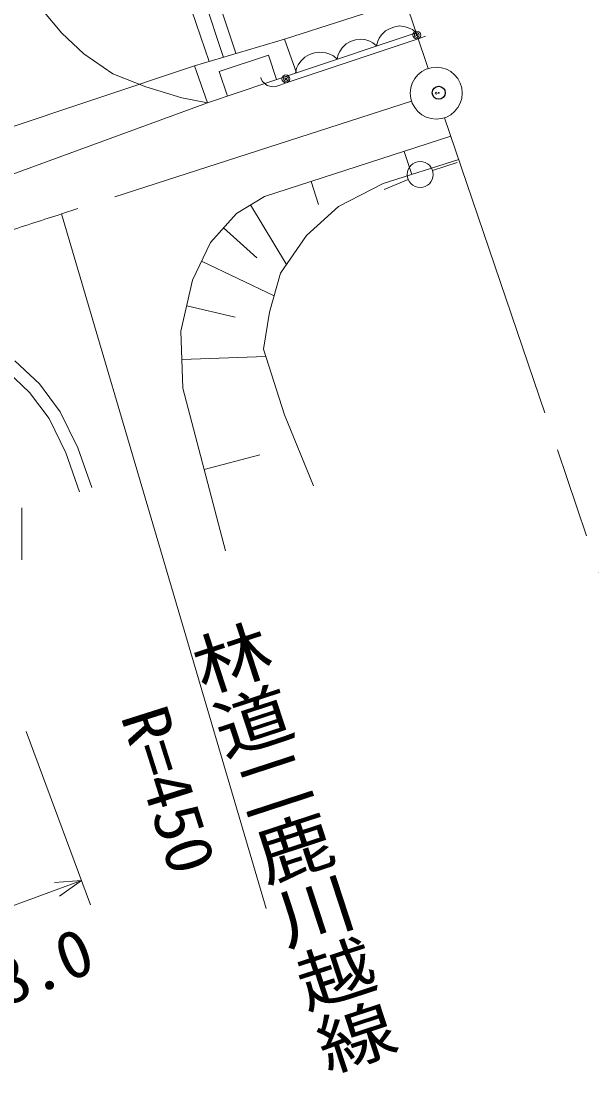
# Model space of a CAD drawing. Units: millimetres, scale not verified. Extents: x 40000 to 680000, y 20000 to 380000.
# Drawn here: x 249792 to 271775, y 253681 to 294185 of the extents above; entities that cross this region are included whole.
import ezdxf
from ezdxf.enums import TextEntityAlignment as Align

# ---------------------------------------------------------------- set-up
doc = ezdxf.new("R2010")
doc.units = ezdxf.units.MM
doc.header["$LTSCALE"] = 1000
doc.header["$PDMODE"] = 32
doc.header["$PDSIZE"] = 500
doc.linetypes.add('CHAIN', pattern=[18.5, 12, -1.5, 3.5, -1.5])
for name, color, linetype, lineweight in [('M-BGD', 7, 'Continuous', 13), ('M-BMK', 2, 'CHAIN', 13), ('M-BMK-SRVR', 3, 'Continuous', 13), ('M-STR-HTXT', 7, 'Continuous', 13)]:
    doc.layers.add(name, color=color, linetype=linetype, lineweight=lineweight)
doc.layers.add('M-BGD-HTXT', color=7, linetype='Continuous')
doc.layers.add('M-OTRS', color=6, linetype='Continuous')
doc.styles.add('@ＭＳ ゴシック', font='')
doc.styles.add('ＭＳ ゴシック', font='')
doc.styles.get('@ＭＳ ゴシック').set_extended_font_data('@MS Gothic')
doc.styles.get('ＭＳ ゴシック').set_extended_font_data('MS Gothic')

msp = doc.modelspace()

# ---------------------------------------------------------------- linework, layer by layer
at = {"layer": 'M-BGD'}
for p, q in [((256575, 297428), (258059, 292944)), ((255517, 297066), (257031, 292621)), ((256100, 297271), (257584, 292787)), ((251367, 293723), (250368, 294914)), ((259935, 293493), (264585, 294978)), ((252212, 292916), (251367, 293723)), ((265002, 293734), (260396, 292186)), ((263676, 293660), (263585, 293528)), ((263828, 293812), (263676, 293660)), ((263999, 293904), (263828, 293812)), ((264181, 293965), (263999, 293904)), ((264374, 293996), (264181, 293965)), ((264586, 293966), (264374, 293996)), ((264738, 293916), (264586, 293966)), ((264860, 293855), (264738, 293916)), ((265002, 293734), (264860, 293855)), ((256477, 292455), (259935, 293493)), ((259935, 293493), (260396, 292186)), ((265079, 293504), (260036, 291816)), ((262311, 293302), (262160, 293150)), ((262483, 293394), (262311, 293302)), ((262665, 293455), (262483, 293394)), ((262857, 293486), (262665, 293455)), ((263069, 293456), (262857, 293486)), ((263221, 293406), (263069, 293456)), ((263343, 293345), (263221, 293406)), ((263485, 293224), (263343, 293345)), ((263525, 293407), (263485, 293224)), ((263585, 293528), (263525, 293407)), ((265363, 293599), (265079, 293504)), ((253327, 292148), (252212, 292916)), ((259315, 292877), (257420, 292238)), ((259634, 291929), (259315, 292877)), ((260903, 292895), (260721, 292797)), ((261097, 292960), (260903, 292895)), ((261301, 292992), (261097, 292960)), ((261527, 292961), (261301, 292992)), ((261688, 292907), (261527, 292961)), ((261817, 292843), (261688, 292907)), ((261968, 292715), (261817, 292843)), ((262008, 292897), (261968, 292715)), ((262069, 293018), (262008, 292897)), ((262160, 293150), (262069, 293018)), ((256477, 292455), (242718, 287868)), ((256977, 291034), (256477, 292455)), ((260464, 292496), (260399, 292367)), ((260560, 292636), (260464, 292496)), ((260721, 292797), (260560, 292636)), ((254595, 291648), (253327, 292148)), ((260396, 292186), (256977, 291034)), ((257420, 292238), (257739, 291290)), ((260399, 292367), (260357, 292173)), ((255978, 291226), (254595, 291648)), ((259043, 291948), (259024, 292005)), ((259094, 291860), (259043, 291948)), ((259189, 291765), (259094, 291860)), ((259271, 291708), (259189, 291765)), ((259366, 291677), (259271, 291708)), ((259499, 291658), (259366, 291677)), ((259600, 291670), (259499, 291658)), ((259752, 291721), (259600, 291670)), ((260036, 291816), (259752, 291721)), ((256977, 291034), (255978, 291226)), ((243337, 286039), (256977, 291034)), ((259167, 287430), (266344, 289746)), ((266645, 288860), (263739, 287930)), ((264550, 289167), (264836, 288281)), ((265637, 288429), (266589, 288735)), ((260961, 288009), (261248, 287121)), ((264699, 288084), (263775, 287702)), ((263739, 287930), (262010, 287046)), ((258091, 286777), (259167, 287430)), ((257092, 285663), (258091, 286777)), ((258629, 287104), (260018, 284817)), ((262010, 287046), (260781, 285932)), ((257592, 286220), (258876, 285068)), ((256400, 284203), (257092, 285663)), ((260781, 285932), (259782, 284472)), ((256746, 284933), (259539, 283610)), ((259782, 284472), (259359, 282973)), ((255939, 282243), (256400, 284203)), ((256170, 283223), (258036, 282784)), ((259359, 282973), (259128, 281552)), ((256016, 280053), (255939, 282243)), ((259128, 281552), (259935, 279016)), ((250498, 280210), (249559, 281105)), ((255978, 281148), (259221, 281262)), ((250123, 279877), (249266, 280694)), ((251304, 279136), (250498, 280210)), ((257668, 273790), (256016, 280053)), ((250875, 278875), (250123, 279877)), ((251975, 277749), (251304, 279136)), ((251513, 277557), (250875, 278875)), ((259935, 279016), (261050, 276288)), ((252040, 276062), (251513, 277557)), ((252512, 276228), (251975, 277749)), ((256842, 276922), (258981, 277486)), ((249827, 273439), (249827, 275439))]:
    msp.add_line(p, q, dxfattribs=at)
for centre, radius in [((265031, 293646), 150), ((265031, 293646), 90), ((265031, 293646), 30), ((259989, 291959), 150), ((259989, 291959), 90), ((259989, 291959), 30), ((265161, 288276), 500)]:
    msp.add_circle(centre, radius, dxfattribs=at)
at = {"layer": 'M-BMK'}
for p, q in [((265462, 292357), (257444, 316327)), ((264828, 291102), (251349, 286758)), ((266101, 290462), (275749, 262067))]:
    msp.add_line(p, q, dxfattribs=at)
msp.add_arc((389054, -141655), 450000, 107.81897, 112.23318, dxfattribs=at)
at = {"layer": 'M-BMK-SRVR'}
for radius in [1000, 40]:
    msp.add_circle((265780, 291409), radius, dxfattribs=at)
at = {"layer": 'M-OTRS'}
msp.add_point((265874, 291424), dxfattribs=at)
at = {"layer": 'M-STR-HTXT'}
for p, q in [((251349, 286758), (259227, 260019)), ((252464, 260156), (249991, 266832)), ((244952, 258441), (252117, 261094)), ((251082, 261009), (252117, 261094)), ((252117, 261094), (251276, 260484))]:
    msp.add_line(p, q, dxfattribs=at)

# ---------------------------------------------------------------- texts
at = {"layer": 'M-BGD-HTXT', "style": '@ＭＳ ゴシック', "width": 0.85}
msp.add_text('林道二鹿川越線', height=2207, rotation=288.1, dxfattribs=at).set_placement((257490, 270882), align=Align.MIDDLE_LEFT)
at = {"layer": 'M-STR-HTXT', "style": 'ＭＳ ゴシック', "width": 1.05}
for s, rotation, p in [('R=450', 287.6, (253093, 267252)), ('L=8.0', 21.5, (246881, 254734))]:
    msp.add_text(s, height=1833, rotation=rotation, dxfattribs=at).set_placement(p, align=Align.BOTTOM_LEFT)

doc.saveas('drawing.dxf')
